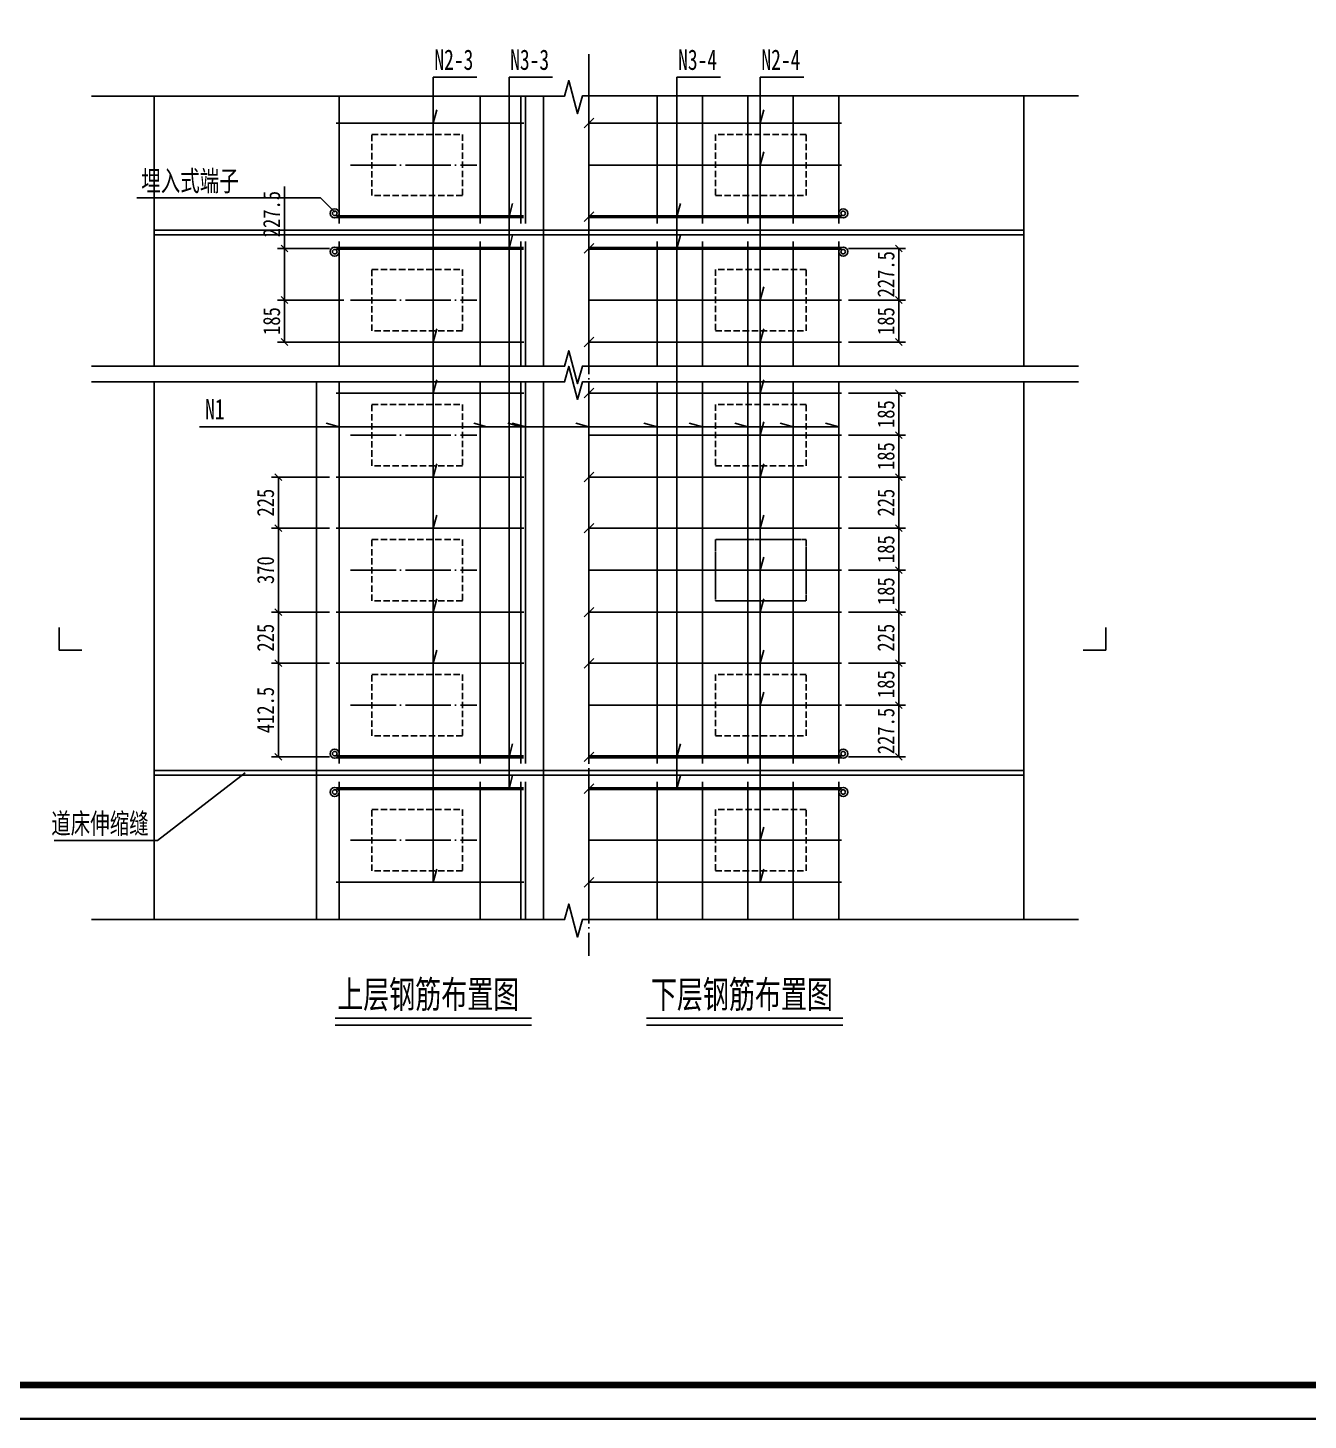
# Model space of a CAD drawing. Header units: inches. Extents: x -74742 to 562475, y -20348 to -3846.
# Drawn here: x 539164 to 544804, y -20348 to -14214 of the extents above; entities that cross this region are included whole.
import ezdxf
from ezdxf.enums import TextEntityAlignment as Align

# ---------------------------------------------------------------- set-up
doc = ezdxf.new("R2010")
doc.units = ezdxf.units.IN
doc.header["$MEASUREMENT"] = 0
doc.header["$PDSIZE"] = -1
for name, pattern in [('CONTINOUS', [2.5, 1.25, 0.25, 0.25, 0.25, 0.25, 0.25]), ('DASHED', [0.5, 0.35, -0.15]), ('DOTE', [2.42, 2, -0.2, 0.02, -0.2])]:
    doc.linetypes.add(name, pattern=pattern)
doc.layers.get('DEFPOINTS').update_dxf_attribs({"color": 250})
for name, color, linetype in [('DOT', 6, 'DOTE'), ('GesoftDrawFrameFrameBlockLayer', 7, 'Continuous'), ('GesoftDrawFrameInLineLayer', 85, 'Continuous'), ('GesoftDrawFrameOutLineLayer', 180, 'Continuous'), ('GesoftDrawFrameTitleLayer', 7, 'Continuous'), ('尺寸标注', 7, 'Continuous'), ('标注', 3, 'Continuous'), ('粗实线', 4, 'Continuous'), ('钢筋', 4, 'CONTINOUS')]:
    doc.layers.add(name, color=color, linetype=linetype)
doc.styles.add('宋体', font='SimSun.ttf', dxfattribs={"width": 0.8})
doc.styles.add('宋体样式', font='SimSun.ttf', dxfattribs={"width": 0.8})
doc.styles.add('条形码', font='BC_C39.FBC', dxfattribs={"height": 11})
doc.dimstyles.new('1比30', dxfattribs={"dimscale": 30, "dimtxt": 2.5, "dimasz": 1, "dimexe": 1, "dimexo": 1, "dimtad": 3, "dimdec": 0, "dimzin": 0, "dimdsep": 46, "dimtxsty": '宋体', "dimblk": 'OBLIQUE', "dimcen": 0.09, "dimadec": 0, "dimazin": 0, "dimtfac": 1, "dimtdec": 0, "dimtofl": 0, "dimtmove": 0, "dimatfit": 3, "dimfxl": 0, "dimtolj": 1, "dimtzin": 0, "dimarcsym": 0})

# ---------------------------------------------------------------- blocks, each defined once
blk = doc.blocks.new('_OBLIQUE')
at = {"color": 0, "linetype": 'ByBlock'}
blk.add_line((-0.5, -0.5), (0.5, 0.5), dxfattribs=at)
blk = doc.blocks.new('*D54')
at = {"layer": 'DEFPOINTS', "color": 0, "transparency": 16777216}
for p in [(540267.3, -16788.4), (540522.7, -16788.4), (540522.7, -17013.4)]:
    blk.add_point(p, dxfattribs=at)
at = {"layer": '标注', "color": 0, "lineweight": -2, "transparency": 16777216}
for p, q in [((540492.7, -16788.4), (540237.3, -16788.4)), ((540267.3, -17013.4), (540267.3, -16788.4)), ((540492.7, -17013.4), (540237.3, -17013.4))]:
    blk.add_line(p, q, dxfattribs=at)
at = {"layer": '标注', "color": 0, "lineweight": -2, "transparency": 16777216, "xscale": 30, "yscale": 30, "zscale": 30}
for p, rotation in [((540267.3, -16788.4), 90), ((540267.3, -17013.4), 270)]:
    blk.add_blockref('_OBLIQUE', p, dxfattribs=dict(at, rotation=rotation))
at = {"layer": '标注', "color": 0, "transparency": 16777216, "insert": (540211.1, -16900.9), "char_height": 75, "attachment_point": 5, "rotation": 90, "style": '宋体'}
blk.add_mtext('\\A1;225', dxfattribs=at)
blk = doc.blocks.new('*D55')
at = {"layer": 'DEFPOINTS', "color": 0, "transparency": 16777216}
for p in [(540267.3, -16418.4), (540522.7, -16418.4), (540522.7, -16788.4)]:
    blk.add_point(p, dxfattribs=at)
at = {"layer": '标注', "color": 0, "lineweight": -2, "transparency": 16777216}
for p, q in [((540492.7, -16418.4), (540237.3, -16418.4)), ((540267.3, -16788.4), (540267.3, -16418.4)), ((540492.7, -16788.4), (540237.3, -16788.4))]:
    blk.add_line(p, q, dxfattribs=at)
at = {"layer": '标注', "color": 0, "lineweight": -2, "transparency": 16777216, "xscale": 30, "yscale": 30, "zscale": 30}
for p, rotation in [((540267.3, -16418.4), 90), ((540267.3, -16788.4), 270)]:
    blk.add_blockref('_OBLIQUE', p, dxfattribs=dict(at, rotation=rotation))
at = {"layer": '标注', "color": 0, "transparency": 16777216, "insert": (540211.1, -16603.4), "char_height": 75, "attachment_point": 5, "rotation": 90, "style": '宋体'}
blk.add_mtext('\\A1;370', dxfattribs=at)
blk = doc.blocks.new('*D56')
at = {"layer": 'DEFPOINTS', "color": 0, "transparency": 16777216}
for p in [(540267.3, -16193.4), (540522.7, -16193.4), (540522.7, -16418.4)]:
    blk.add_point(p, dxfattribs=at)
at = {"layer": '标注', "color": 0, "lineweight": -2, "transparency": 16777216}
for p, q in [((540492.7, -16193.4), (540237.3, -16193.4)), ((540267.3, -16418.4), (540267.3, -16193.4)), ((540492.7, -16418.4), (540237.3, -16418.4))]:
    blk.add_line(p, q, dxfattribs=at)
at = {"layer": '标注', "color": 0, "lineweight": -2, "transparency": 16777216, "xscale": 30, "yscale": 30, "zscale": 30}
for p, rotation in [((540267.3, -16193.4), 90), ((540267.3, -16418.4), 270)]:
    blk.add_blockref('_OBLIQUE', p, dxfattribs=dict(at, rotation=rotation))
at = {"layer": '标注', "color": 0, "transparency": 16777216, "insert": (540211.1, -16305.9), "char_height": 75, "attachment_point": 5, "rotation": 90, "style": '宋体'}
blk.add_mtext('\\A1;225', dxfattribs=at)
blk = doc.blocks.new('*D31')
at = {"layer": 'DEFPOINTS', "color": 0, "transparency": 16777216}
for p in [(540294, -15185.9), (540522.7, -15185.9), (540585.7, -15413.4)]:
    blk.add_point(p, dxfattribs=at)
at = {"layer": '标注', "color": 0, "lineweight": -2, "transparency": 16777216}
for p, q in [((540294, -15185.9), (540294, -14913.6)), ((540492.7, -15185.9), (540264, -15185.9)), ((540294, -15413.4), (540294, -15185.9)), ((540555.7, -15413.4), (540264, -15413.4))]:
    blk.add_line(p, q, dxfattribs=at)
at = {"layer": '标注', "color": 0, "lineweight": -2, "transparency": 16777216, "xscale": 30, "yscale": 30, "zscale": 30}
for p, rotation in [((540294, -15185.9), 90), ((540294, -15413.4), 270)]:
    blk.add_blockref('_OBLIQUE', p, dxfattribs=dict(at, rotation=rotation))
at = {"layer": '标注', "color": 0, "transparency": 16777216, "insert": (540237.8, -15034.8), "char_height": 75, "attachment_point": 5, "rotation": 90, "style": '宋体'}
blk.add_mtext('\\A1;227.5', dxfattribs=at)
blk = doc.blocks.new('*D57')
at = {"layer": 'DEFPOINTS', "color": 0, "transparency": 16777216}
for p in [(540522.7, -17013.4), (540267.3, -17425.9), (540522.7, -17425.9)]:
    blk.add_point(p, dxfattribs=at)
at = {"layer": '标注', "color": 0, "lineweight": -2, "transparency": 16777216}
for p, q in [((540492.7, -17013.4), (540237.3, -17013.4)), ((540267.3, -17013.4), (540267.3, -17425.9)), ((540492.7, -17425.9), (540237.3, -17425.9))]:
    blk.add_line(p, q, dxfattribs=at)
at = {"layer": '标注', "color": 0, "lineweight": -2, "transparency": 16777216, "xscale": 30, "yscale": 30, "zscale": 30}
for p, rotation in [((540267.3, -17013.4), 90), ((540267.3, -17425.9), 270)]:
    blk.add_blockref('_OBLIQUE', p, dxfattribs=dict(at, rotation=rotation))
at = {"layer": '标注', "color": 0, "transparency": 16777216, "insert": (540211.1, -17219.7), "char_height": 75, "attachment_point": 5, "rotation": 90, "style": '宋体'}
blk.add_mtext('\\A1;412.5', dxfattribs=at)
blk = doc.blocks.new('*D32')
at = {"layer": 'DEFPOINTS', "color": 0, "transparency": 16777216}
for p in [(540585.7, -15413.4), (540294, -15598.4), (540585.7, -15598.4)]:
    blk.add_point(p, dxfattribs=at)
at = {"layer": '标注', "color": 0, "lineweight": -2, "transparency": 16777216}
for p, q in [((540555.7, -15413.4), (540264, -15413.4)), ((540294, -15413.4), (540294, -15598.4)), ((540555.7, -15598.4), (540264, -15598.4))]:
    blk.add_line(p, q, dxfattribs=at)
at = {"layer": '标注', "color": 0, "lineweight": -2, "transparency": 16777216, "xscale": 30, "yscale": 30, "zscale": 30}
for p, rotation in [((540294, -15413.4), 90), ((540294, -15598.4), 270)]:
    blk.add_blockref('_OBLIQUE', p, dxfattribs=dict(at, rotation=rotation))
at = {"layer": '标注', "color": 0, "transparency": 16777216, "insert": (540237.8, -15505.9), "char_height": 75, "attachment_point": 5, "rotation": 90, "style": '宋体'}
blk.add_mtext('\\A1;185', dxfattribs=at)
blk = doc.blocks.new('*D33')
at = {"layer": 'DEFPOINTS', "color": 0, "transparency": 16777216}
for p in [(542748.6, -15185.9), (542748.6, -15413.4), (543000.4, -15413.4)]:
    blk.add_point(p, dxfattribs=at)
at = {"layer": '标注', "color": 0, "lineweight": -2, "transparency": 16777216}
for p, q in [((542778.6, -15185.9), (543030.4, -15185.9)), ((543000.4, -15185.9), (543000.4, -15413.4)), ((542778.6, -15413.4), (543030.4, -15413.4))]:
    blk.add_line(p, q, dxfattribs=at)
at = {"layer": '标注', "color": 0, "lineweight": -2, "transparency": 16777216, "xscale": 30, "yscale": 30, "zscale": 30}
for p, rotation in [((543000.4, -15185.9), 90), ((543000.4, -15413.4), 270)]:
    blk.add_blockref('_OBLIQUE', p, dxfattribs=dict(at, rotation=rotation))
at = {"layer": '标注', "color": 0, "transparency": 16777216, "insert": (542944.2, -15299.7), "char_height": 75, "width": 173.274, "attachment_point": 5, "rotation": 90, "style": '宋体'}
blk.add_mtext('\\A1;227.5', dxfattribs=at)
blk = doc.blocks.new('*D34')
at = {"layer": 'DEFPOINTS', "color": 0, "transparency": 16777216}
for p in [(542748.6, -17198.4), (543000.4, -17198.4), (542748.6, -17425.9)]:
    blk.add_point(p, dxfattribs=at)
at = {"layer": '标注', "color": 0, "lineweight": -2, "transparency": 16777216}
for p, q in [((542778.6, -17198.4), (543030.4, -17198.4)), ((543000.4, -17425.9), (543000.4, -17198.4)), ((542778.6, -17425.9), (543030.4, -17425.9))]:
    blk.add_line(p, q, dxfattribs=at)
at = {"layer": '标注', "color": 0, "lineweight": -2, "transparency": 16777216, "xscale": 30, "yscale": 30, "zscale": 30}
for p, rotation in [((543000.4, -17198.4), 90), ((543000.4, -17425.9), 270)]:
    blk.add_blockref('_OBLIQUE', p, dxfattribs=dict(at, rotation=rotation))
at = {"layer": '标注', "color": 0, "transparency": 16777216, "insert": (542944.2, -17312.2), "char_height": 75, "attachment_point": 5, "rotation": 90, "style": '宋体'}
blk.add_mtext('\\A1;227.5', dxfattribs=at)
blk = doc.blocks.new('*D46')
at = {"layer": 'DEFPOINTS', "color": 0, "transparency": 16777216}
for p in [(542748.7, -17013.4), (543000.4, -17013.4), (542735.7, -17198.4)]:
    blk.add_point(p, dxfattribs=at)
at = {"layer": '标注', "color": 0, "lineweight": -2, "transparency": 16777216}
for p, q in [((542778.7, -17013.4), (543030.4, -17013.4)), ((543000.4, -17198.4), (543000.4, -17013.4)), ((542765.7, -17198.4), (543030.4, -17198.4))]:
    blk.add_line(p, q, dxfattribs=at)
at = {"layer": '标注', "color": 0, "lineweight": -2, "transparency": 16777216, "xscale": 30, "yscale": 30, "zscale": 30}
for p, rotation in [((543000.4, -17013.4), 90), ((543000.4, -17198.4), 270)]:
    blk.add_blockref('_OBLIQUE', p, dxfattribs=dict(at, rotation=rotation))
at = {"layer": '标注', "color": 0, "transparency": 16777216, "insert": (542944.2, -17105.9), "char_height": 75, "attachment_point": 5, "rotation": 90, "style": '宋体'}
blk.add_mtext('\\A1;185', dxfattribs=at)
blk = doc.blocks.new('*D47')
at = {"layer": 'DEFPOINTS', "color": 0, "transparency": 16777216}
for p in [(542748.7, -16788.4), (543000.4, -16788.4), (542748.7, -17013.4)]:
    blk.add_point(p, dxfattribs=at)
at = {"layer": '标注', "color": 0, "lineweight": -2, "transparency": 16777216}
for p, q in [((542778.7, -16788.4), (543030.4, -16788.4)), ((543000.4, -17013.4), (543000.4, -16788.4)), ((542778.7, -17013.4), (543030.4, -17013.4))]:
    blk.add_line(p, q, dxfattribs=at)
at = {"layer": '标注', "color": 0, "lineweight": -2, "transparency": 16777216, "xscale": 30, "yscale": 30, "zscale": 30}
for p, rotation in [((543000.4, -16788.4), 90), ((543000.4, -17013.4), 270)]:
    blk.add_blockref('_OBLIQUE', p, dxfattribs=dict(at, rotation=rotation))
at = {"layer": '标注', "color": 0, "transparency": 16777216, "insert": (542944.2, -16900.9), "char_height": 75, "attachment_point": 5, "rotation": 90, "style": '宋体'}
blk.add_mtext('\\A1;225', dxfattribs=at)
blk = doc.blocks.new('*D48')
at = {"layer": 'DEFPOINTS', "color": 0, "transparency": 16777216}
for p in [(542748.7, -16603.4), (543000.4, -16603.4), (542748.7, -16788.4)]:
    blk.add_point(p, dxfattribs=at)
at = {"layer": '标注', "color": 0, "lineweight": -2, "transparency": 16777216}
for p, q in [((542778.7, -16603.4), (543030.4, -16603.4)), ((543000.4, -16788.4), (543000.4, -16603.4)), ((542778.7, -16788.4), (543030.4, -16788.4))]:
    blk.add_line(p, q, dxfattribs=at)
at = {"layer": '标注', "color": 0, "lineweight": -2, "transparency": 16777216, "xscale": 30, "yscale": 30, "zscale": 30}
for p, rotation in [((543000.4, -16603.4), 90), ((543000.4, -16788.4), 270)]:
    blk.add_blockref('_OBLIQUE', p, dxfattribs=dict(at, rotation=rotation))
at = {"layer": '标注', "color": 0, "transparency": 16777216, "insert": (542944.2, -16695.9), "char_height": 75, "attachment_point": 5, "rotation": 90, "style": '宋体'}
blk.add_mtext('\\A1;185', dxfattribs=at)
blk = doc.blocks.new('*D49')
at = {"layer": 'DEFPOINTS', "color": 0, "transparency": 16777216}
for p in [(542748.7, -16418.4), (543000.4, -16418.4), (542748.7, -16603.4)]:
    blk.add_point(p, dxfattribs=at)
at = {"layer": '标注', "color": 0, "lineweight": -2, "transparency": 16777216}
for p, q in [((542778.7, -16418.4), (543030.4, -16418.4)), ((543000.4, -16603.4), (543000.4, -16418.4)), ((542778.7, -16603.4), (543030.4, -16603.4))]:
    blk.add_line(p, q, dxfattribs=at)
at = {"layer": '标注', "color": 0, "lineweight": -2, "transparency": 16777216, "xscale": 30, "yscale": 30, "zscale": 30}
for p, rotation in [((543000.4, -16418.4), 90), ((543000.4, -16603.4), 270)]:
    blk.add_blockref('_OBLIQUE', p, dxfattribs=dict(at, rotation=rotation))
at = {"layer": '标注', "color": 0, "transparency": 16777216, "insert": (542944.2, -16510.9), "char_height": 75, "attachment_point": 5, "rotation": 90, "style": '宋体'}
blk.add_mtext('\\A1;185', dxfattribs=at)
blk = doc.blocks.new('*D50')
at = {"layer": 'DEFPOINTS', "color": 0, "transparency": 16777216}
for p in [(542748.7, -16193.4), (543000.4, -16193.4), (542748.7, -16418.4)]:
    blk.add_point(p, dxfattribs=at)
at = {"layer": '标注', "color": 0, "lineweight": -2, "transparency": 16777216}
for p, q in [((542778.7, -16193.4), (543030.4, -16193.4)), ((543000.4, -16418.4), (543000.4, -16193.4)), ((542778.7, -16418.4), (543030.4, -16418.4))]:
    blk.add_line(p, q, dxfattribs=at)
at = {"layer": '标注', "color": 0, "lineweight": -2, "transparency": 16777216, "xscale": 30, "yscale": 30, "zscale": 30}
for p, rotation in [((543000.4, -16193.4), 90), ((543000.4, -16418.4), 270)]:
    blk.add_blockref('_OBLIQUE', p, dxfattribs=dict(at, rotation=rotation))
at = {"layer": '标注', "color": 0, "transparency": 16777216, "insert": (542944.2, -16305.9), "char_height": 75, "attachment_point": 5, "rotation": 90, "style": '宋体'}
blk.add_mtext('\\A1;225', dxfattribs=at)
blk = doc.blocks.new('*D51')
at = {"layer": 'DEFPOINTS', "color": 0, "transparency": 16777216}
for p in [(542748.7, -16008.4), (543000.4, -16008.4), (542748.7, -16193.4)]:
    blk.add_point(p, dxfattribs=at)
at = {"layer": '标注', "color": 0, "lineweight": -2, "transparency": 16777216}
for p, q in [((542778.7, -16008.4), (543030.4, -16008.4)), ((543000.4, -16193.4), (543000.4, -16008.4)), ((542778.7, -16193.4), (543030.4, -16193.4))]:
    blk.add_line(p, q, dxfattribs=at)
at = {"layer": '标注', "color": 0, "lineweight": -2, "transparency": 16777216, "xscale": 30, "yscale": 30, "zscale": 30}
for p, rotation in [((543000.4, -16008.4), 90), ((543000.4, -16193.4), 270)]:
    blk.add_blockref('_OBLIQUE', p, dxfattribs=dict(at, rotation=rotation))
at = {"layer": '标注', "color": 0, "transparency": 16777216, "insert": (542944.2, -16100.9), "char_height": 75, "attachment_point": 5, "rotation": 90, "style": '宋体'}
blk.add_mtext('\\A1;185', dxfattribs=at)
blk = doc.blocks.new('*D52')
at = {"layer": 'DEFPOINTS', "color": 0, "transparency": 16777216}
for p in [(542748.7, -15823.4), (543000.4, -15823.4), (542748.7, -16008.4)]:
    blk.add_point(p, dxfattribs=at)
at = {"layer": '标注', "color": 0, "lineweight": -2, "transparency": 16777216}
for p, q in [((542778.7, -15823.4), (543030.4, -15823.4)), ((543000.4, -16008.4), (543000.4, -15823.4)), ((542778.7, -16008.4), (543030.4, -16008.4))]:
    blk.add_line(p, q, dxfattribs=at)
at = {"layer": '标注', "color": 0, "lineweight": -2, "transparency": 16777216, "xscale": 30, "yscale": 30, "zscale": 30}
for p, rotation in [((543000.4, -15823.4), 90), ((543000.4, -16008.4), 270)]:
    blk.add_blockref('_OBLIQUE', p, dxfattribs=dict(at, rotation=rotation))
at = {"layer": '标注', "color": 0, "transparency": 16777216, "insert": (542944.2, -15915.9), "char_height": 75, "attachment_point": 5, "rotation": 90, "style": '宋体'}
blk.add_mtext('\\A1;185', dxfattribs=at)
blk = doc.blocks.new('*D53')
at = {"layer": 'DEFPOINTS', "color": 0, "transparency": 16777216}
for p in [(542748.7, -15413.4), (542748.7, -15598.4), (543000.4, -15598.4)]:
    blk.add_point(p, dxfattribs=at)
at = {"layer": '标注', "color": 0, "lineweight": -2, "transparency": 16777216}
for p, q in [((542778.7, -15413.4), (543030.4, -15413.4)), ((543000.4, -15413.4), (543000.4, -15598.4)), ((542778.7, -15598.4), (543030.4, -15598.4))]:
    blk.add_line(p, q, dxfattribs=at)
at = {"layer": '标注', "color": 0, "lineweight": -2, "transparency": 16777216, "xscale": 30, "yscale": 30, "zscale": 30}
for p, rotation in [((543000.4, -15413.4), 90), ((543000.4, -15598.4), 270)]:
    blk.add_blockref('_OBLIQUE', p, dxfattribs=dict(at, rotation=rotation))
at = {"layer": '标注', "color": 0, "transparency": 16777216, "insert": (542944.2, -15505.9), "char_height": 75, "attachment_point": 5, "rotation": 90, "style": '宋体'}
blk.add_mtext('\\A1;185', dxfattribs=at)
blk = doc.blocks.new('1.75_cc4a936f11f0dce201581042e7c3c253')
at = {"layer": 'GesoftDrawFrameInLineLayer', "color": 0, "const_width": 1}
blk.add_lwpolyline([(0, 0), (0, 287), (-1125, 287), (-1125, 0), (0, 0)], dxfattribs=at)
at = {"layer": 'GesoftDrawFrameOutLineLayer', "color": 0, "const_width": 0.35}
blk.add_lwpolyline([(5, -5), (5, 292), (-1150, 292), (-1150, -5), (5, -5)], dxfattribs=at)
blk = doc.blocks.new('GESOFT00000000NEW_049a35bf7f0736cc4250df00ece10f93_cc4a936f11f0dce201581042e7c3c253_2e1cf7a908f61d0b50dc33cccab90907')
at = {"layer": 'GesoftDrawFrameFrameBlockLayer'}
blk.add_blockref('1.75_cc4a936f11f0dce201581042e7c3c253', (0, 0), dxfattribs=at)
at = {"layer": 'GesoftDrawFrameTitleLayer', "color": 7, "style": '条形码', "width": 2}
blk.add_attdef('BARCODE', (-2.8, 60.5), '', height=6, rotation=90, dxfattribs=at)
at = {"layer": 'GesoftDrawFrameTitleLayer', "style": '宋体样式'}
for tag, height, width, p in [('GCMC0', 3.6, 0.8, (-40, 43.4)), ('SHEJI', 2.5, 0.8, (-154, 35.2)), ('SHEJI2', 2.5, 0.8, (-137.76, 35.27)), ('SJJD', 2.5, 0.8, (-14, 34.4)), ('JIAOHE', 2.5, 0.8, (-154, 28.8)), ('JIAOHE2', 2.5, 0.8, (-137.61, 28.83)), ('VERSION0', 2.5, 0.8, (-14, 26.4)), ('ZTSD', 2.5, 0.8, (-190, 24)), ('CEMING', 4, 0.7, (-84, 22.59)), ('ZYFZR1', 2.5, 0.8, (-154, 22.4)), ('ZYFZR2', 2.5, 0.8, (-137.76, 22.24)), ('BILI', 2.5, 0.8, (-14, 18.4)), ('XMFZR1', 2.5, 0.8, (-154, 16)), ('XMFZR2', 2.5, 0.8, (-137.98, 16.22)), ('DOCNAME0', 3.5, 0.9, (-84, 13.27)), ('SENHE', 2.5, 0.8, (-154, 9.6)), ('SENHE2', 2.5, 0.8, (-137.41, 9.52)), ('DOCNAME2', 3.5, 0.9, (-84, 9.42)), ('RIQI', 2.5, 0.8, (-14, 10.4)), ('XTSD', 2.5, 0.8, (-190, 4.8)), ('SENDING', 2.5, 0.8, (-154, 3.2)), ('SENDING2', 2.5, 0.8, (-137.41, 3.81)), ('TUHAO', 2.5, 0.8, (-91.5, 3.2)), ('PROJECTNO', 2.5, 0.8, (-47.5, 3.2)), ('PAGENUMBER', 2.5, 0.8, (-31.78, 3.83)), ('PAGECOUNT', 2.5, 0.8, (-10.8, 3.83))]:
    blk.add_attdef(tag, text='', height=height, dxfattribs=dict(at, width=width)).set_placement(p, align=Align.MIDDLE_CENTER)
blk.add_attdef('PIANMING', text='', height=4, dxfattribs=at).set_placement((-84, 31.09), align=Align.MIDDLE_CENTER)

msp = doc.modelspace()

# ---------------------------------------------------------------- linework, layer by layer
for p, q in [((539719.8, -15704.68), (539719.8, -14514.75)), ((541435.64, -14514.75), (541435.64, -15704.68)), ((543551.52, -15704.2), (543551.52, -14514.27)), ((539719.8, -15105.91), (543551.52, -15105.91)), ((539719.8, -15125.91), (543551.52, -15125.91)), ((539719.8, -15774.35), (539719.8, -18142.78)), ((540435.66, -15774.35), (540435.66, -18142.78)), ((541435.64, -15774.35), (541435.64, -18142.78)), ((543551.52, -15773.87), (543551.52, -18142.3)), ((539719.8, -17485.91), (543551.52, -17485.91)), ((539719.8, -17505.91), (543551.52, -17505.91))]:
    msp.add_line(p, q)
for points in [[(543792.55, -14514.27), (541606.55, -14514.27), (541585.79, -14591.75), (541546.86, -14446.44), (541528.55, -14514.75), (539443.65, -14514.75)], [(543792.55, -15704.2), (541606.55, -15704.2), (541585.79, -15781.68), (541546.86, -15636.38), (541528.55, -15704.68), (539443.65, -15704.68)], [(543792.55, -15773.87), (541606.55, -15773.87), (541585.79, -15851.35), (541546.86, -15706.05), (541528.55, -15774.35), (539443.65, -15774.35)], [(543792.55, -18142.3), (541606.55, -18142.3), (541585.79, -18219.78), (541546.86, -18074.47), (541528.55, -18142.78), (539443.65, -18142.78)]]:
    msp.add_lwpolyline(points)
at = {"linetype": 'DASHED', "ltscale": 80}
for points in [[(540678.69, -14953.41), (540678.69, -14683.41), (541078.69, -14683.41), (541078.69, -14953.41)], [(542592.63, -14953.41), (542592.63, -14683.41), (542192.63, -14683.41), (542192.63, -14953.41)], [(540678.69, -15548.41), (540678.69, -15278.41), (541078.69, -15278.41), (541078.69, -15548.41)], [(542592.63, -15548.41), (542592.63, -15278.41), (542192.63, -15278.41), (542192.63, -15548.41)], [(540678.69, -16143.41), (540678.69, -15873.41), (541078.69, -15873.41), (541078.69, -16143.41)], [(542592.63, -16143.41), (542592.63, -15873.41), (542192.63, -15873.41), (542192.63, -16143.41)], [(540678.69, -16738.41), (540678.69, -16468.41), (541078.69, -16468.41), (541078.69, -16738.41)], [(540678.69, -17333.41), (540678.69, -17063.41), (541078.69, -17063.41), (541078.69, -17333.41)], [(542592.63, -17333.41), (542592.63, -17063.41), (542192.63, -17063.41), (542192.63, -17333.41)], [(540678.69, -17928.41), (540678.69, -17658.41), (541078.69, -17658.41), (541078.69, -17928.41)], [(542592.63, -17928.41), (542592.63, -17658.41), (542192.63, -17658.41), (542192.63, -17928.41)]]:
    msp.add_lwpolyline(points, close=True, dxfattribs=at)
at = {"linetype": 'DASHED', "ltscale": 10}
msp.add_lwpolyline([(542592.63, -16738.41), (542592.63, -16468.41), (542192.63, -16468.41), (542192.63, -16738.41)], close=True, dxfattribs=at)
for centre, radius in [((540515.66, -15031.53), 20), ((540515.66, -15031.53), 10), ((542755.66, -15031.53), 20), ((542755.66, -15031.53), 10), ((540515.66, -15200.08), 20), ((540515.66, -15200.08), 10), ((542755.66, -15200.08), 20), ((542755.66, -15200.08), 10), ((540515.66, -17412), 20), ((540515.66, -17412), 10), ((542755.66, -17412), 20), ((542755.66, -17412), 10), ((540515.66, -17580.86), 20), ((540515.66, -17580.86), 10), ((542755.66, -17580.86), 20), ((542755.66, -17580.86), 10)]:
    msp.add_circle(centre, radius)
at = {"layer": 'DOT', "ltscale": 100}
for p, q in [((541635.66, -14329.74), (541635.66, -18302.63)), ((540585.66, -14818.41), (541140.99, -14818.41)), ((542685.66, -14818.41), (542130.32, -14818.41)), ((540585.66, -15413.41), (541140.99, -15413.41)), ((542685.66, -15413.41), (542130.32, -15413.41)), ((540585.66, -16008.41), (541140.99, -16008.41)), ((542685.66, -16008.41), (542130.32, -16008.41)), ((540585.66, -16603.41), (541140.99, -16603.41)), ((542685.66, -16603.41), (542130.32, -16603.41)), ((540585.66, -17198.41), (541140.99, -17198.41)), ((542685.66, -17198.41), (542130.32, -17198.41)), ((540585.66, -17793.41), (541140.99, -17793.41)), ((542685.66, -17793.41), (542130.32, -17793.41))]:
    msp.add_line(p, q, dxfattribs=at)
at = {"layer": '标注'}
for p, q in [((540949.45, -14431.79), (540949.45, -17978.41)), ((541140.9, -14431.79), (540949.45, -14431.79)), ((541283.43, -14431.79), (541283.43, -17565.91)), ((541474.88, -14431.79), (541283.43, -14431.79)), ((542023.2, -14431.79), (542023.2, -17565.91)), ((542214.64, -14431.79), (542023.2, -14431.79)), ((542390.12, -14431.79), (542390.12, -17978.41)), ((542581.56, -14431.79), (542390.12, -14431.79)), ((540949.45, -14633.41), (540964.98, -14575.46)), ((542390.12, -14633.41), (542405.65, -14575.46)), ((542390.12, -14818.41), (542405.65, -14760.46)), ((540453.43, -14963.68), (539643.91, -14963.68)), ((540515.66, -15025.91), (540453.43, -14963.68)), ((541283.43, -15045.91), (541298.96, -14987.96)), ((542023.2, -15045.91), (542038.73, -14987.96)), ((541283.43, -15185.91), (541298.96, -15127.96)), ((542023.2, -15185.91), (542038.73, -15127.96)), ((542390.12, -15413.41), (542405.65, -15355.46)), ((542390.12, -15413.41), (542405.65, -15355.46)), ((540949.45, -15598.41), (540964.98, -15540.46)), ((542390.12, -15598.41), (542405.65, -15540.46)), ((540949.45, -15823.41), (540964.98, -15765.46)), ((542390.12, -15823.41), (542405.65, -15765.46)), ((539920.24, -15971.39), (542735.66, -15971.39)), ((540535.66, -15971.39), (540477.7, -15955.86)), ((541185.66, -15971.39), (541127.7, -15955.86)), ((541335.66, -15971.39), (541277.7, -15955.86)), ((541355.66, -15971.39), (541297.7, -15955.86)), ((541635.66, -15971.39), (541577.7, -15955.86)), ((541935.66, -15971.39), (541877.7, -15955.86)), ((542135.66, -15971.39), (542077.7, -15955.86)), ((542335.66, -15971.39), (542277.7, -15955.86)), ((542390.12, -16008.41), (542405.65, -15950.46)), ((542535.66, -15971.39), (542477.7, -15955.86)), ((542735.66, -15971.39), (542677.7, -15955.86)), ((540949.45, -16193.41), (540964.98, -16135.46)), ((542390.12, -16193.41), (542405.65, -16135.46)), ((540949.45, -16418.41), (540964.98, -16360.46)), ((542390.12, -16418.41), (542405.65, -16360.46)), ((542390.12, -16603.41), (542405.65, -16545.46)), ((542390.12, -16603.41), (542405.65, -16545.46)), ((540949.45, -16788.41), (540964.98, -16730.46)), ((542390.12, -16788.41), (542405.65, -16730.46)), ((540949.45, -17013.41), (540964.98, -16955.46)), ((542390.12, -17013.41), (542405.65, -16955.46)), ((542390.12, -17198.41), (542405.65, -17140.46)), ((542390.12, -17198.41), (542405.65, -17140.46)), ((541283.43, -17425.91), (541298.96, -17367.96)), ((542023.2, -17425.91), (542038.73, -17367.96)), ((540120.72, -17495.91), (539734.51, -17794.82)), ((541283.43, -17565.91), (541298.96, -17507.96)), ((542023.2, -17565.91), (542038.73, -17507.96)), ((542390.12, -17793.41), (542405.65, -17735.46)), ((542390.12, -17793.41), (542405.65, -17735.46)), ((539734.51, -17794.82), (539280.05, -17794.82)), ((540949.45, -17978.41), (540964.98, -17920.46)), ((542390.12, -17978.41), (542405.65, -17920.46)), ((540517.63, -18607.81), (541382.63, -18607.81)), ((542753.68, -18607.81), (541888.68, -18607.81))]:
    msp.add_line(p, q, dxfattribs=at)
at = {"layer": '标注', "color": 4}
for p, q in [((540517.63, -18577.81), (541382.63, -18577.81)), ((542753.68, -18577.81), (541888.68, -18577.81))]:
    msp.add_line(p, q, dxfattribs=at)
at = {"layer": '粗实线'}
for points in [[(539301.81, -16855.69), (539301.81, -16955.69), (539401.81, -16955.69)], [(543912.55, -16855.69), (543912.55, -16955.69), (543812.55, -16955.69)]]:
    msp.add_lwpolyline(points, dxfattribs=at)
at = {"layer": '钢筋'}
for p, q in [((540535.66, -15075.91), (540535.66, -14514.75)), ((541155.66, -14514.75), (541155.66, -15075.91)), ((541335.66, -14514.75), (541335.66, -15075.91)), ((541355.66, -14514.75), (541355.66, -15075.91)), ((541635.66, -14514.75), (541635.66, -15075.91)), ((541935.66, -14514.75), (541935.66, -15075.91)), ((542135.66, -14514.75), (542135.66, -15075.91)), ((542335.66, -14514.75), (542335.66, -15075.91)), ((542535.66, -14514.75), (542535.66, -15075.91)), ((542735.66, -15075.91), (542735.66, -14514.75)), ((540522.66, -14633.41), (541348.66, -14633.41)), ((541614.45, -14654.63), (541656.87, -14612.2)), ((542748.66, -14633.41), (541635.66, -14633.41)), ((542748.66, -14818.41), (541635.66, -14818.41)), ((541614.45, -15067.13), (541656.87, -15024.7)), ((540535.66, -15704.68), (540535.66, -15155.91)), ((541155.66, -15155.91), (541155.66, -15704.68)), ((541335.66, -15155.91), (541335.66, -15704.68)), ((541355.66, -15155.91), (541355.66, -15704.68)), ((541614.45, -15207.13), (541656.87, -15164.7)), ((541635.66, -15155.91), (541635.66, -15704.68)), ((541935.66, -15155.91), (541935.66, -15704.68)), ((542135.66, -15155.91), (542135.66, -15704.68)), ((542335.66, -15155.91), (542335.66, -15704.68)), ((542535.66, -15155.91), (542535.66, -15704.68)), ((542735.66, -15704.68), (542735.66, -15155.91)), ((542748.66, -15413.41), (541635.66, -15413.41)), ((541614.45, -15619.63), (541656.87, -15577.2)), ((540522.66, -15598.41), (541348.66, -15598.41)), ((542748.66, -15598.41), (541635.66, -15598.41)), ((540522.66, -15823.41), (541348.66, -15823.41)), ((540535.66, -15774.35), (540535.66, -17455.91)), ((541155.66, -15774.35), (541155.66, -17455.91)), ((541335.66, -15774.35), (541335.66, -17455.91)), ((541355.66, -15774.35), (541355.66, -17455.91)), ((541614.45, -15844.63), (541656.87, -15802.2)), ((541635.66, -15774.35), (541635.66, -17455.91)), ((542748.66, -15823.41), (541635.66, -15823.41)), ((541935.66, -15774.35), (541935.66, -17455.91)), ((542135.66, -15774.35), (542135.66, -17455.91)), ((542335.66, -15774.35), (542335.66, -17455.91)), ((542535.66, -15774.35), (542535.66, -17455.91)), ((542735.66, -15774.35), (542735.66, -17455.91)), ((542748.66, -16008.41), (541635.66, -16008.41)), ((540522.66, -16193.41), (541348.66, -16193.41)), ((541614.45, -16214.63), (541656.87, -16172.2)), ((542748.66, -16193.41), (541635.66, -16193.41)), ((540522.66, -16418.41), (541348.66, -16418.41)), ((541614.45, -16439.63), (541656.87, -16397.2)), ((542748.66, -16418.41), (541635.66, -16418.41)), ((542748.66, -16603.41), (541635.66, -16603.41)), ((540522.66, -16788.41), (541348.66, -16788.41)), ((541614.45, -16809.63), (541656.87, -16767.2)), ((542748.66, -16788.41), (541635.66, -16788.41)), ((540522.66, -17013.41), (541348.66, -17013.41)), ((541614.45, -17034.63), (541656.87, -16992.2)), ((542748.66, -17013.41), (541635.66, -17013.41)), ((542748.66, -17198.41), (541635.66, -17198.41)), ((541614.45, -17447.13), (541656.87, -17404.7)), ((540535.66, -17535.91), (540535.66, -18142.78)), ((541155.66, -17535.91), (541155.66, -18142.78)), ((541335.66, -17535.91), (541335.66, -18142.78)), ((541355.66, -17535.91), (541355.66, -18142.78)), ((541635.66, -17535.91), (541635.66, -18142.78)), ((541935.66, -17535.91), (541935.66, -18142.78)), ((542135.66, -17535.91), (542135.66, -18142.78)), ((542335.66, -17535.91), (542335.66, -18142.78)), ((542535.66, -17535.91), (542535.66, -18142.78)), ((542735.66, -17535.91), (542735.66, -18142.78)), ((541614.45, -17587.13), (541656.87, -17544.7)), ((542748.66, -17793.41), (541635.66, -17793.41)), ((541614.45, -17999.63), (541656.87, -17957.2)), ((540522.66, -17978.41), (541348.66, -17978.41)), ((542748.66, -17978.41), (541635.66, -17978.41))]:
    msp.add_line(p, q, dxfattribs=at)
at = {"layer": '钢筋', "const_width": 15}
for points in [[(540522.66, -15045.91), (541348.66, -15045.91)], [(542748.66, -15045.91), (541635.66, -15045.91)], [(540522.66, -15185.91), (541348.66, -15185.91)], [(542748.66, -15185.91), (541635.66, -15185.91)], [(540522.66, -17425.91), (541348.66, -17425.91)], [(542748.66, -17425.91), (541635.66, -17425.91)], [(540522.66, -17565.91), (541348.66, -17565.91)], [(542748.66, -17565.91), (541635.66, -17565.91)]]:
    msp.add_lwpolyline(points, dxfattribs=at)

# ---------------------------------------------------------------- block references
at = {"layer": '尺寸标注', "color": 0, "xscale": 30, "yscale": 30, "zscale": 30}
msp.add_blockref('GESOFT00000000NEW_049a35bf7f0736cc4250df00ece10f93_cc4a936f11f0dce201581042e7c3c253_2e1cf7a908f61d0b50dc33cccab90907', (562319.64, -20193.06), dxfattribs=at)

# ---------------------------------------------------------------- texts
at = {"layer": '标注', "style": '宋体', "width": 0.7}
for s, height, p in [('N2-3', 90, (540954.71, -14399.34)), ('N3-3', 90, (541288.69, -14399.34)), ('N3-4', 90, (542028.46, -14399.34)), ('N2-4', 90, (542395.37, -14399.34)), ('埋入式端子', 90, (539663.26, -14933.26)), ('N1', 90, (539944.75, -15938.93)), ('道床伸缩缝', 90, (539266.52, -17764.4)), ('上层钢筋布置图', 120, (540526.57, -18532.19)), ('下层钢筋布置图', 120, (541908.5, -18532.19))]:
    msp.add_text(s, height=height, dxfattribs=at).set_placement(p)

# ---------------------------------------------------------------- dimensions: what is measured, and where the dimension line sits
at = {"layer": '标注'}
for base, p1, p2, override, picture, middle in [((540294.03, -15185.91), (540585.66, -15413.41), (540522.75, -15185.91), {"dimdec": 1}, '*D31', (540237.78, -15034.76)), ((540267.34, -16193.41), (540522.66, -16418.41), (540522.66, -16193.41), {"dimtmove": 1}, '*D56', (540211.09, -16305.91)), ((540267.34, -16418.41), (540522.66, -16788.41), (540522.66, -16418.41), {"dimtmove": 1}, '*D55', (540211.09, -16603.41)), ((540267.34, -16788.41), (540522.66, -17013.41), (540522.66, -16788.41), {"dimtmove": 1}, '*D54', (540211.09, -16900.91)), ((540267.34, -17425.91), (540522.66, -17013.41), (540522.75, -17425.91), {"dimdec": 1}, '*D57', (540211.09, -17219.66))]:
    dim = msp.add_linear_dim(base=base, p1=p1, p2=p2, angle=90, dimstyle='1比30', override=override, dxfattribs=at)
    dim.commit()
    dim.dimension.update_dxf_attribs({"geometry": picture, "text_midpoint": middle})
for base, p1, p2, picture, middle in [((543000.43, -15413.41), (542748.57, -15185.91), (542748.57, -15413.41), '*D33', (543000.43, -15299.66)), ((543000.43, -17198.41), (542748.57, -17425.91), (542748.57, -17198.41), '*D34', (543000.43, -17312.16))]:
    dim = msp.add_linear_dim(base=base, p1=p1, p2=p2, angle=90, text='227.5', dimstyle='1比30', override={"dimdec": 1}, dxfattribs=at)
    dim.commit()
    dim.dimension.update_dxf_attribs({"geometry": picture, "text_midpoint": middle, "dimtype": 160})
for base, p1, p2, picture, middle in [((540294.03, -15598.41), (540585.66, -15413.41), (540585.66, -15598.41), '*D32', (540237.78, -15505.91)), ((543000.43, -15598.41), (542748.66, -15413.41), (542748.66, -15598.41), '*D53', (542944.18, -15505.91)), ((543000.43, -15823.41), (542748.66, -16008.41), (542748.66, -15823.41), '*D52', (542944.18, -15915.91)), ((543000.43, -16008.41), (542748.66, -16193.41), (542748.66, -16008.41), '*D51', (542944.18, -16100.91)), ((543000.43, -16193.41), (542748.66, -16418.41), (542748.66, -16193.41), '*D50', (542944.18, -16305.91)), ((543000.43, -16418.41), (542748.66, -16603.41), (542748.66, -16418.41), '*D49', (542944.18, -16510.91)), ((543000.43, -16603.41), (542748.66, -16788.41), (542748.66, -16603.41), '*D48', (542944.18, -16695.91)), ((543000.43, -16788.41), (542748.66, -17013.41), (542748.66, -16788.41), '*D47', (542944.18, -16900.91)), ((543000.43, -17013.41), (542735.66, -17198.41), (542748.66, -17013.41), '*D46', (542944.18, -17105.91))]:
    dim = msp.add_linear_dim(base=base, p1=p1, p2=p2, angle=90, dimstyle='1比30', dxfattribs=at)
    dim.commit()
    dim.dimension.update_dxf_attribs({"geometry": picture, "text_midpoint": middle})

doc.saveas('drawing.dxf')
